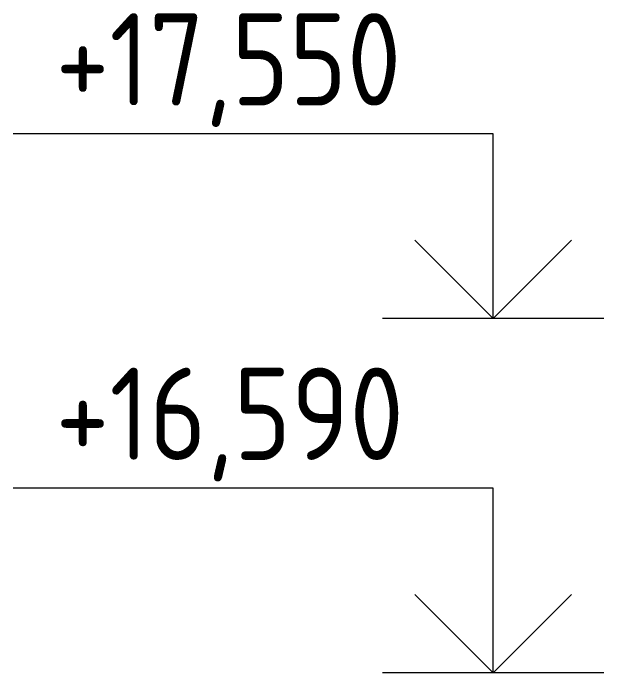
# Model space of a CAD drawing. Header units: millimetres. Extents: x -515342 to 330399, y -224905 to 507333.
# Drawn here: x 91140 to 92740, y 18658 to 20445 of the extents above; entities that cross this region are included whole.
import ezdxf

# ---------------------------------------------------------------- set-up
doc = ezdxf.new("R2010")
doc.units = ezdxf.units.MM
for name, color, linetype, lineweight in [('Аннотация', 7, 'Continuous', 0), ('Линии', 7, 'Continuous', 0), ('Отметки', 7, 'Continuous', 0)]:
    doc.layers.add(name, color=color, linetype=linetype, lineweight=lineweight)
doc.styles.add('GOST Common_1', font='', dxfattribs={"width": 0.9, "height": 250})
doc.styles.get('GOST Common_1').set_extended_font_data('GOST Common')

# ---------------------------------------------------------------- blocks, each defined once
blk = doc.blocks.new('Высотные отметки - Стрелка вверх-5091-О_АР_Эскиз_Фасад 12-1 копия 1')
at = {"layer": 'Аннотация'}
for p, q in [((-52632.9, -500), (-53932.9, -500)), ((-52632.9, -1000), (-52632.9, -500)), ((-52632.9, -1000), (-52845.1, -787.8)), ((-52632.9, -1000), (-52420.8, -787.8)), ((-52332.9, -1000), (-52932.9, -1000))]:
    blk.add_line(p, q, dxfattribs=at)

msp = doc.modelspace()

# ---------------------------------------------------------------- linework, layer by layer
at = {"layer": 'Линии'}
for p, q in [((92568.6864, 19617.9355), (92268.6864, 19617.9355)), ((92568.6864, 18657.7355), (92268.6864, 18657.7355))]:
    msp.add_line(p, q, dxfattribs=at)
at = {"layer": 'Отметки'}
for p, q in [((92568.6864, 19617.9355), (92439.7186, 19617.9355)), ((92568.6864, 18657.7355), (92439.7186, 18657.7355))]:
    msp.add_line(p, q, dxfattribs=at)

# ---------------------------------------------------------------- block references
for p in [(145072.6614, 20617.8928), (145072.6614, 19657.6928)]:
    msp.add_blockref('Высотные отметки - Стрелка вверх-5091-О_АР_Эскиз_Фасад 12-1 копия 1', p, dxfattribs=at)

# ---------------------------------------------------------------- texts
at = {"layer": 'Отметки', "char_height": 250, "width": 1164.590943, "attachment_point": 1, "line_spacing_factor": 1.022761, "style": 'GOST Common_1'}
for s, insert in [('+17,550', (91254.4723, 20444.6426)), ('+16,590', (91254.4723, 19484.4426))]:
    msp.add_mtext(s, dxfattribs=dict(at, insert=insert))

doc.saveas('drawing.dxf')
